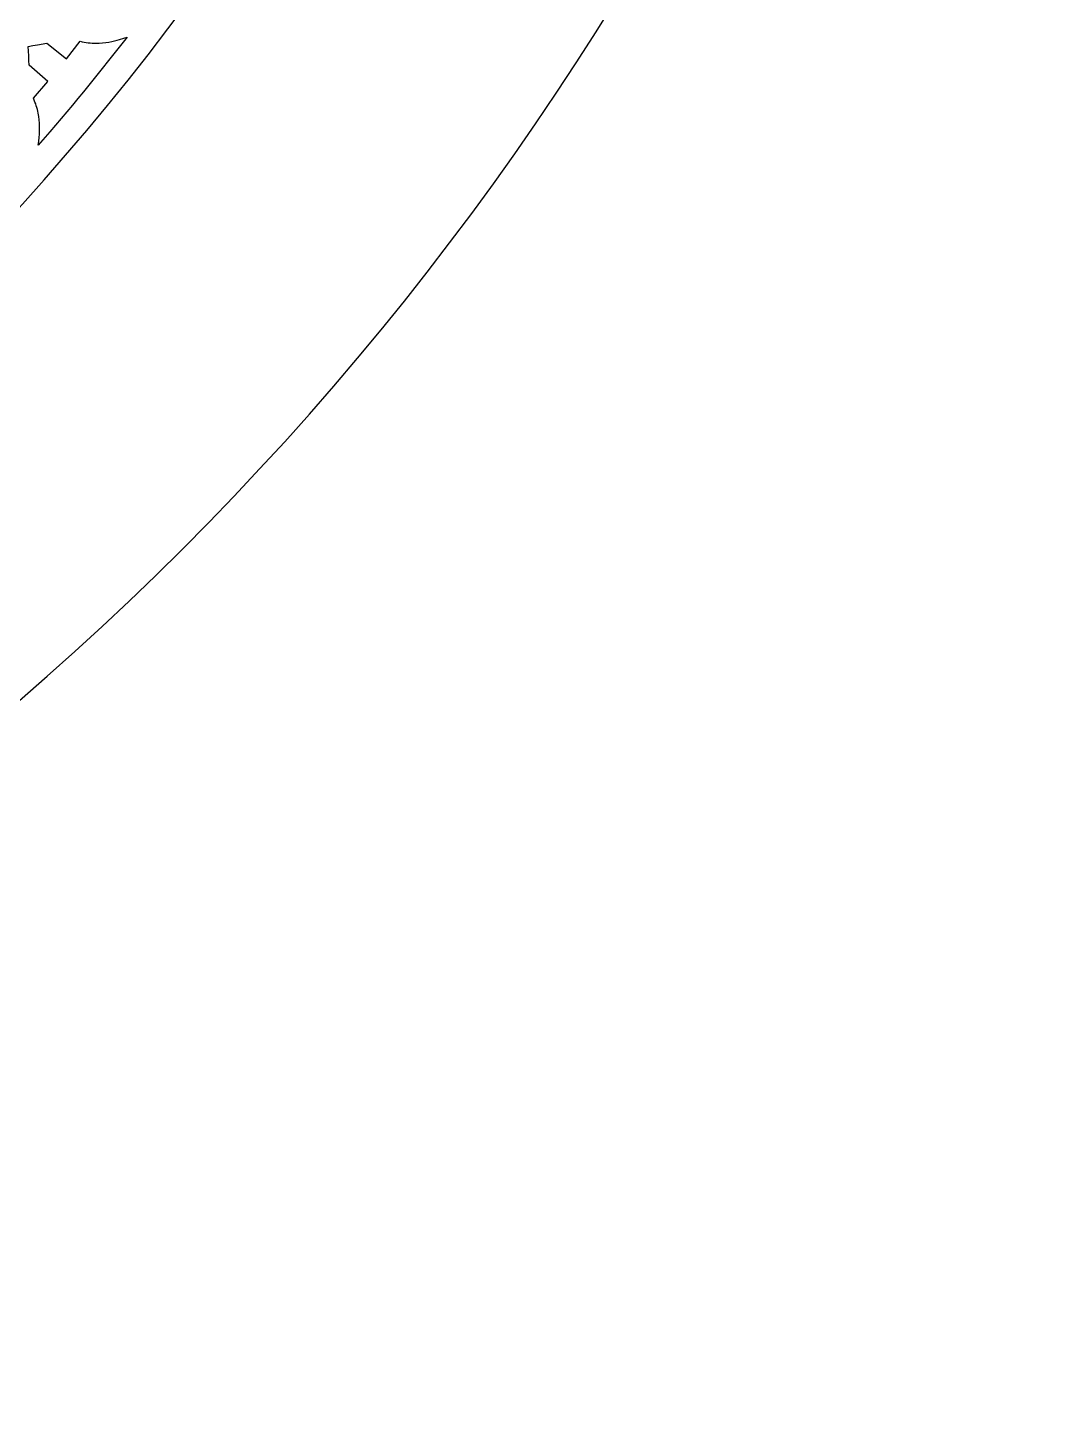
# Model space of a CAD drawing. Extents: x -550 to 550, y -550 to 550.
# Drawn here: x 360.5 to 550, y -550 to -293.1 of the extents above; entities that cross this region are included whole.
import ezdxf

# ---------------------------------------------------------------- set-up
doc = ezdxf.new("R2010")
doc.units = 0
doc.layers.add('LAYER_1', color=18, linetype='CONTINUOUS')
doc.layers.add('LAYER_10', color=4, linetype='CONTINUOUS')

msp = doc.modelspace()

# ---------------------------------------------------------------- linework, layer by layer
at = {"layer": 'LAYER_1'}
msp.add_lwpolyline([(0, 550, 0.414214), (-550, 0, 0.414214), (0, -550, 0.414214), (550, 0, 0.414214)], format="xyb", close=True, dxfattribs=at)
msp.add_lwpolyline([(362.43, -314.65), (362.51, -313.98), (362.61, -313.17), (362.64, -312.72), (362.67, -312.24), (362.69, -311.72), (362.69, -311.18), (362.66, -310.62), (362.61, -310.02), (362.53, -309.41), (362.48, -309.09), (362.42, -308.77), (362.35, -308.44), (362.27, -308.11), (362.17, -307.77), (362.07, -307.43), (361.96, -307.09), (361.83, -306.74), (361.7, -306.38), (361.54, -306.02), (364.22, -302.95), (360.74, -299.98), (360.73, -299.11), (360.7, -298.24), (360.66, -297.37), (360.6, -296.51), (361.46, -296.38), (362.31, -296.25), (364.02, -295.95), (367.61, -298.79), (370.12, -295.59), (370.5, -295.67), (370.88, -295.73), (371.25, -295.79), (371.61, -295.84), (371.96, -295.87), (372.31, -295.9), (372.66, -295.91), (372.99, -295.92), (373.32, -295.92), (373.64, -295.91), (374.26, -295.87), (374.86, -295.81), (375.42, -295.72), (375.95, -295.62), (376.46, -295.51), (376.93, -295.39), (377.36, -295.26), (378.14, -295.02), (378.78, -294.81), (370.74, -304.84), (369.73, -306.09), (368.71, -307.33), (367.67, -308.56), (366.63, -309.78), (364.53, -312.21)], close=True, dxfattribs=at)
at = {"layer": 'LAYER_10'}
msp.add_lwpolyline([(-485, 0, 0.414214), (0, -485, 0.414214), (485, 0, 0.414214), (0, 485, 0.414214)], format="xyb", close=True, dxfattribs=at)

doc.saveas('drawing.dxf')
